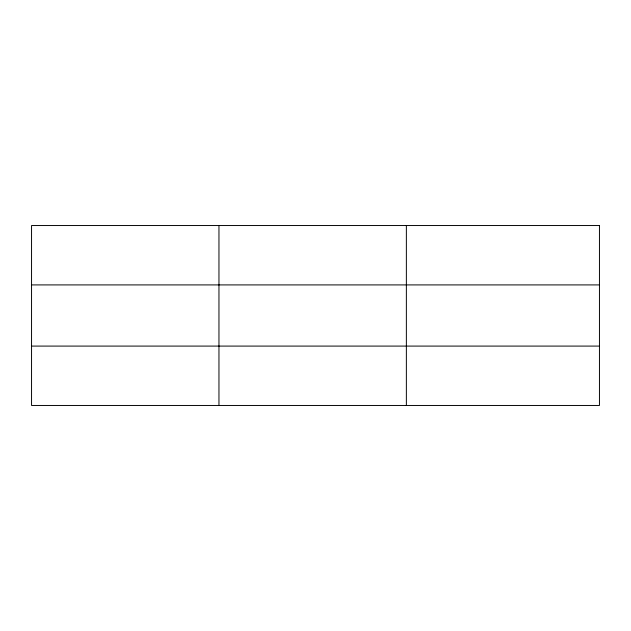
<?xml version="1.0" encoding="UTF-8"?>
<svg xmlns="http://www.w3.org/2000/svg" width="631" height="631" viewBox="0 0 631 631"><rect width="100%" height="100%" fill="white"/><g stroke="black" fill="none" stroke-linecap="round" stroke-linejoin="round"><path stroke-width="0.95" d="M218.957 405.465L218.957 225.535M406.364 405.465L406.364 225.535M31.55 284.912L599.45 284.912M31.55 346.088L599.45 346.088M599.45 225.535L599.45 405.465L31.55 405.465L31.55 225.535L599.45 225.535"/></g></svg>
